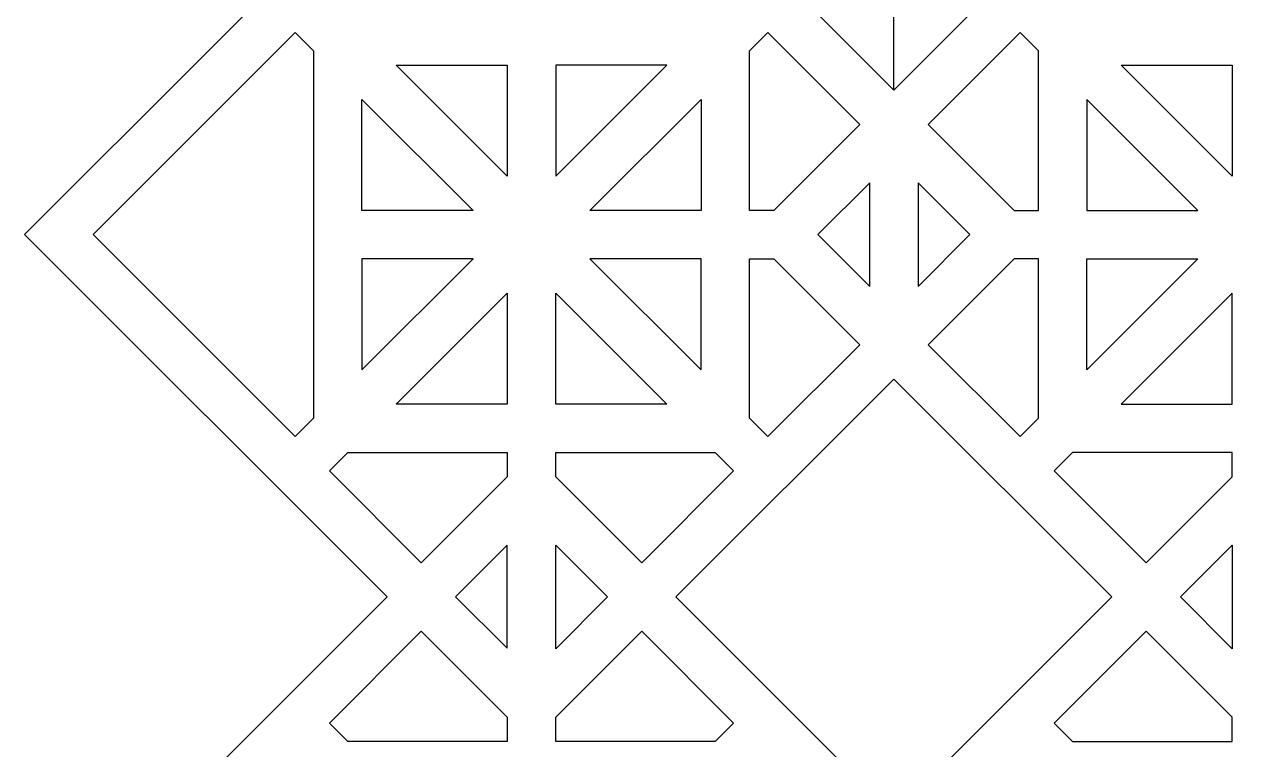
# Model space of a CAD drawing. Header units: centimetres. Extents: x -68 to 68, y -63 to 63.
# Drawn here: x -68.47 to -43.04, y 11.82 to 26.78 of the extents above; entities that cross this region are included whole.
import ezdxf

# ---------------------------------------------------------------- set-up
doc = ezdxf.new("R2010")
doc.units = ezdxf.units.CM
doc.header["$MEASUREMENT"] = 0
doc.layers.add('layer 1', color=7, linetype='Continuous')

msp = doc.modelspace()

# ---------------------------------------------------------------- linework, layer by layer
at = {"layer": 'layer 1', "color": 114}
for points, knots in [([(-13.11224, -62.84331), (-13.11224, -62.84331), (-2.64706, -52.37813), (-2.64706, -52.37813), (-2.64706, -52.37813), (-2.64706, -52.37813), (-10.12967, -44.89556), (-10.12967, -44.89556), (-10.12967, -44.89556), (-10.12967, -44.89556), (-2.64706, -37.41295), (-2.64706, -37.41295), (-2.64706, -37.41295), (-2.64706, -37.41295), (-10.11966, -29.94035), (-10.11966, -29.94035), (-10.11966, -29.94035), (-10.11966, -29.94035), (-2.64706, -22.44777), (-2.64706, -22.44777), (-2.64706, -22.44777), (-2.64706, -22.44777), (-10.12967, -14.96516), (-10.12967, -14.96516), (-10.12967, -14.96516), (-10.12967, -14.96516), (-2.64706, -7.48259), (-2.64706, -7.48259), (-2.64706, -7.48259), (-2.64706, -7.48259), (-10.12964, -0.00001), (-10.12964, -0.00001), (-10.12964, -0.00001), (-10.12964, -0.00001), (-2.64706, 7.48259), (-2.64706, 7.48259), (-2.64706, 7.48259), (-2.64706, 7.48259), (-10.12967, 14.96516), (-10.12967, 14.96516), (-10.12967, 14.96516), (-10.12967, 14.96516), (-2.64706, 22.44777), (-2.64706, 22.44777), (-2.64706, 22.44777), (-2.64706, 22.44777), (-10.11966, 29.92037), (-10.11966, 29.92037), (-10.11966, 29.92037), (-10.11966, 29.92037), (-10.12739, 29.9281), (-10.12739, 29.9281), (-10.12739, 29.9281), (-10.12739, 29.9281), (-10.12965, 29.93036), (-10.12965, 29.93036), (-10.12965, 29.93036), (-10.12965, 29.93036), (-2.64706, 37.41295), (-2.64706, 37.41295), (-2.64706, 37.41295), (-2.64706, 37.41295), (-10.12967, 44.89556), (-10.12967, 44.89556), (-10.12967, 44.89556), (-10.12967, 44.89556), (-2.64706, 52.37813), (-2.64706, 52.37813), (-2.64706, 52.37813), (-2.64706, 52.37813), (-13.11224, 62.84331), (-13.11224, 62.84331), (-13.11224, 62.84331), (-13.11224, 62.84331), (-20.59485, 55.3607), (-20.59485, 55.3607), (-20.59485, 55.3607), (-20.59485, 55.3607), (-28.07742, 62.84331), (-28.07742, 62.84331), (-28.07742, 62.84331), (-28.07742, 62.84331), (-35.56002, 55.36071), (-35.56002, 55.36071), (-35.56002, 55.36071), (-35.56002, 55.36071), (-43.0426, 62.84331), (-43.0426, 62.84331), (-43.0426, 62.84331), (-43.0426, 62.84331), (-50.52517, 55.3607), (-50.52517, 55.3607), (-50.52517, 55.3607), (-50.52517, 55.3607), (-58.00778, 62.84331), (-58.00778, 62.84331), (-58.00778, 62.84331), (-58.00778, 62.84331), (-68.47296, 52.37813), (-68.47296, 52.37813), (-68.47296, 52.37813), (-68.47296, 52.37813), (-60.99035, 44.89556), (-60.99035, 44.89556), (-60.99035, 44.89556), (-60.99035, 44.89556), (-68.47296, 37.41295), (-68.47296, 37.41295), (-68.47296, 37.41295), (-68.47296, 37.41295), (-60.99038, 29.93035), (-60.99038, 29.93035), (-60.99038, 29.93035), (-60.99038, 29.93035), (-68.47296, 22.44777), (-68.47296, 22.44777), (-68.47296, 22.44777), (-68.47296, 22.44777), (-60.99035, 14.96516), (-60.99035, 14.96516), (-60.99035, 14.96516), (-60.99035, 14.96516), (-68.47296, 7.48259), (-68.47296, 7.48259), (-68.47296, 7.48259), (-68.47296, 7.48259), (-60.99037, 0), (-60.99037, 0), (-60.99037, 0), (-60.99037, 0), (-68.47296, -7.48259), (-68.47296, -7.48259), (-68.47296, -7.48259), (-68.47296, -7.48259), (-60.99035, -14.96516), (-60.99035, -14.96516), (-60.99035, -14.96516), (-60.99035, -14.96516), (-68.47296, -22.44777), (-68.47296, -22.44777), (-68.47296, -22.44777), (-68.47296, -22.44777), (-60.99037, -29.93036), (-60.99037, -29.93036), (-60.99037, -29.93036), (-60.99037, -29.93036), (-68.47296, -37.41295), (-68.47296, -37.41295), (-68.47296, -37.41295), (-68.47296, -37.41295), (-60.99035, -44.89556), (-60.99035, -44.89556), (-60.99035, -44.89556), (-60.99035, -44.89556), (-68.47296, -52.37813), (-68.47296, -52.37813), (-68.47296, -52.37813), (-68.47296, -52.37813), (-58.00778, -62.84331), (-58.00778, -62.84331), (-58.00778, -62.84331), (-58.00778, -62.84331), (-50.52518, -55.36071), (-50.52518, -55.36071), (-50.52518, -55.36071), (-50.52518, -55.36071), (-43.0426, -62.84331), (-43.0426, -62.84331), (-43.0426, -62.84331), (-43.0426, -62.84331), (-35.56002, -55.36071), (-35.56002, -55.36071), (-35.56002, -55.36071), (-35.56002, -55.36071), (-28.07742, -62.84331), (-28.07742, -62.84331), (-28.07742, -62.84331), (-28.07742, -62.84331), (-20.59484, -55.36071), (-20.59484, -55.36071), (-20.59484, -55.36071), (-20.59484, -55.36071), (-13.11224, -62.84331), (-13.11224, -62.84331)], [0, 0, 0, 0, 0.0212766, 0.0212766, 0.0212766, 0.0212766, 0.04255319, 0.04255319, 0.04255319, 0.04255319, 0.06382979, 0.06382979, 0.06382979, 0.06382979, 0.08510638, 0.08510638, 0.08510638, 0.08510638, 0.10638298, 0.10638298, 0.10638298, 0.10638298, 0.12765957, 0.12765957, 0.12765957, 0.12765957, 0.14893617, 0.14893617, 0.14893617, 0.14893617, 0.17021277, 0.17021277, 0.17021277, 0.17021277, 0.19148936, 0.19148936, 0.19148936, 0.19148936, 0.21276596, 0.21276596, 0.21276596, 0.21276596, 0.23404255, 0.23404255, 0.23404255, 0.23404255, 0.25531915, 0.25531915, 0.25531915, 0.25531915, 0.27659574, 0.27659574, 0.27659574, 0.27659574, 0.29787234, 0.29787234, 0.29787234, 0.29787234, 0.31914894, 0.31914894, 0.31914894, 0.31914894, 0.34042553, 0.34042553, 0.34042553, 0.34042553, 0.36170213, 0.36170213, 0.36170213, 0.36170213, 0.38297872, 0.38297872, 0.38297872, 0.38297872, 0.40425532, 0.40425532, 0.40425532, 0.40425532, 0.42553191, 0.42553191, 0.42553191, 0.42553191, 0.44680851, 0.44680851, 0.44680851, 0.44680851, 0.46808511, 0.46808511, 0.46808511, 0.46808511, 0.4893617, 0.4893617, 0.4893617, 0.4893617, 0.5106383, 0.5106383, 0.5106383, 0.5106383, 0.53191489, 0.53191489, 0.53191489, 0.53191489, 0.55319149, 0.55319149, 0.55319149, 0.55319149, 0.57446809, 0.57446809, 0.57446809, 0.57446809, 0.59574468, 0.59574468, 0.59574468, 0.59574468, 0.61702128, 0.61702128, 0.61702128, 0.61702128, 0.63829787, 0.63829787, 0.63829787, 0.63829787, 0.65957447, 0.65957447, 0.65957447, 0.65957447, 0.68085106, 0.68085106, 0.68085106, 0.68085106, 0.70212766, 0.70212766, 0.70212766, 0.70212766, 0.72340426, 0.72340426, 0.72340426, 0.72340426, 0.74468085, 0.74468085, 0.74468085, 0.74468085, 0.76595745, 0.76595745, 0.76595745, 0.76595745, 0.78723404, 0.78723404, 0.78723404, 0.78723404, 0.80851064, 0.80851064, 0.80851064, 0.80851064, 0.82978723, 0.82978723, 0.82978723, 0.82978723, 0.85106383, 0.85106383, 0.85106383, 0.85106383, 0.87234043, 0.87234043, 0.87234043, 0.87234043, 0.89361702, 0.89361702, 0.89361702, 0.89361702, 0.91489362, 0.91489362, 0.91489362, 0.91489362, 0.93617021, 0.93617021, 0.93617021, 0.93617021, 0.95744681, 0.95744681, 0.95744681, 0.95744681, 1, 1, 1, 1]), ([(-50.52517, 25.43034), (-50.52517, 25.43034), (-55.02519, 29.93036), (-55.02519, 29.93036), (-55.02519, 29.93036), (-55.02519, 29.93036), (-55.02518, 29.93037), (-55.02518, 29.93037), (-55.02518, 29.93037), (-55.02518, 29.93037), (-50.52517, 34.43038), (-50.52517, 34.43038), (-50.52517, 34.43038), (-50.52517, 34.43038), (-50.52517, 25.43034), (-50.52517, 25.43034)], [0, 0, 0, 0, 0.2, 0.2, 0.2, 0.2, 0.4, 0.4, 0.4, 0.4, 0.6, 0.6, 0.6, 0.6, 1, 1, 1, 1]), ([(-50.52517, 25.43035), (-50.52517, 25.43035), (-50.52018, 25.43534), (-50.52018, 25.43534), (-50.52018, 25.43534), (-50.52018, 25.43534), (-46.02517, 29.93037), (-46.02517, 29.93037), (-46.02517, 29.93037), (-46.02517, 29.93037), (-50.52018, 34.42538), (-50.52018, 34.42538), (-50.52018, 34.42538), (-50.52018, 34.42538), (-50.52517, 34.43037), (-50.52517, 34.43037), (-50.52517, 34.43037), (-50.52517, 34.43037), (-50.52517, 25.43035), (-50.52517, 25.43035)], [0, 0, 0, 0, 0.16666667, 0.16666667, 0.16666667, 0.16666667, 0.33333333, 0.33333333, 0.33333333, 0.33333333, 0.5, 0.5, 0.5, 0.5, 0.66666667, 0.66666667, 0.66666667, 0.66666667, 1, 1, 1, 1]), ([(-62.50778, 26.24072), (-62.50778, 26.24072), (-62.88679, 26.61973), (-62.88679, 26.61973), (-62.88679, 26.61973), (-62.88679, 26.61973), (-67.05875, 22.44777), (-67.05875, 22.44777), (-67.05875, 22.44777), (-67.05875, 22.44777), (-62.88683, 18.27585), (-62.88683, 18.27585), (-62.88683, 18.27585), (-62.88683, 18.27585), (-62.50778, 18.65489), (-62.50778, 18.65489), (-62.50778, 18.65489), (-62.50778, 18.65489), (-62.50778, 26.24072), (-62.50778, 26.24072)], [0, 0, 0, 0, 0.16666667, 0.16666667, 0.16666667, 0.16666667, 0.33333333, 0.33333333, 0.33333333, 0.33333333, 0.5, 0.5, 0.5, 0.5, 0.66666667, 0.66666667, 0.66666667, 0.66666667, 1, 1, 1, 1]), ([(-53.50778, 22.94776), (-53.50778, 22.94776), (-53.00776, 22.94776), (-53.00776, 22.94776), (-53.00776, 22.94776), (-53.00776, 22.94776), (-51.2323, 24.72322), (-51.2323, 24.72322), (-51.2323, 24.72322), (-51.2323, 24.72322), (-53.12875, 26.61967), (-53.12875, 26.61967), (-53.12875, 26.61967), (-53.12875, 26.61967), (-53.50778, 26.24066), (-53.50778, 26.24066), (-53.50778, 26.24066), (-53.50778, 26.24066), (-53.50778, 22.94776), (-53.50778, 22.94776)], [0, 0, 0, 0, 0.16666667, 0.16666667, 0.16666667, 0.16666667, 0.33333333, 0.33333333, 0.33333333, 0.33333333, 0.5, 0.5, 0.5, 0.5, 0.66666667, 0.66666667, 0.66666667, 0.66666667, 1, 1, 1, 1]), ([(-49.81808, 24.72325), (-49.81808, 24.72325), (-47.92163, 26.61967), (-47.92163, 26.61967), (-47.92163, 26.61967), (-47.92163, 26.61967), (-47.5426, 26.24066), (-47.5426, 26.24066), (-47.5426, 26.24066), (-47.5426, 26.24066), (-47.5426, 22.94778), (-47.5426, 22.94778), (-47.5426, 22.94778), (-47.5426, 22.94778), (-48.04261, 22.94778), (-48.04261, 22.94778), (-48.04261, 22.94778), (-48.04261, 22.94778), (-49.81808, 24.72325), (-49.81808, 24.72325)], [0, 0, 0, 0, 0.16666667, 0.16666667, 0.16666667, 0.16666667, 0.33333333, 0.33333333, 0.33333333, 0.33333333, 0.5, 0.5, 0.5, 0.5, 0.66666667, 0.66666667, 0.66666667, 0.66666667, 1, 1, 1, 1]), ([(-58.50762, 23.65491), (-58.50762, 23.65491), (-58.50763, 25.94777), (-58.50763, 25.94777), (-58.50763, 25.94777), (-58.50763, 25.94777), (-60.8005, 25.94778), (-60.8005, 25.94778), (-60.8005, 25.94778), (-60.8005, 25.94778), (-58.50762, 23.65491), (-58.50762, 23.65491)], [0, 0, 0, 0, 0.25, 0.25, 0.25, 0.25, 0.5, 0.5, 0.5, 0.5, 1, 1, 1, 1]), ([(-55.21478, 25.94777), (-55.21478, 25.94777), (-57.50763, 23.65493), (-57.50763, 23.65493), (-57.50763, 23.65493), (-57.50763, 23.65493), (-57.50763, 25.94777), (-57.50763, 25.94777), (-57.50763, 25.94777), (-57.50763, 25.94777), (-55.21478, 25.94777), (-55.21478, 25.94777)], [0, 0, 0, 0, 0.25, 0.25, 0.25, 0.25, 0.5, 0.5, 0.5, 0.5, 1, 1, 1, 1]), ([(-45.8356, 25.94777), (-45.8356, 25.94777), (-43.54275, 23.65493), (-43.54275, 23.65493), (-43.54275, 23.65493), (-43.54275, 23.65493), (-43.54275, 25.94777), (-43.54275, 25.94777), (-43.54275, 25.94777), (-43.54275, 25.94777), (-45.8356, 25.94777), (-45.8356, 25.94777)], [0, 0, 0, 0, 0.25, 0.25, 0.25, 0.25, 0.5, 0.5, 0.5, 0.5, 1, 1, 1, 1]), ([(-59.21467, 22.94777), (-59.21467, 22.94777), (-61.50778, 25.24081), (-61.50778, 25.24081), (-61.50778, 25.24081), (-61.50778, 25.24081), (-61.50778, 22.94777), (-61.50778, 22.94777), (-61.50778, 22.94777), (-61.50778, 22.94777), (-59.21467, 22.94777), (-59.21467, 22.94777)], [0, 0, 0, 0, 0.25, 0.25, 0.25, 0.25, 0.5, 0.5, 0.5, 0.5, 1, 1, 1, 1]), ([(-56.80059, 22.94778), (-56.80059, 22.94778), (-54.50778, 22.94777), (-54.50778, 22.94777), (-54.50778, 22.94777), (-54.50778, 22.94777), (-54.50779, 25.24055), (-54.50779, 25.24055), (-54.50779, 25.24055), (-54.50779, 25.24055), (-56.80059, 22.94778), (-56.80059, 22.94778)], [0, 0, 0, 0, 0.25, 0.25, 0.25, 0.25, 0.5, 0.5, 0.5, 0.5, 1, 1, 1, 1]), ([(-44.24979, 22.94778), (-44.24979, 22.94778), (-46.5426, 22.94777), (-46.5426, 22.94777), (-46.5426, 22.94777), (-46.5426, 22.94777), (-46.54259, 25.24055), (-46.54259, 25.24055), (-46.54259, 25.24055), (-46.54259, 25.24055), (-44.24979, 22.94778), (-44.24979, 22.94778)], [0, 0, 0, 0, 0.25, 0.25, 0.25, 0.25, 0.5, 0.5, 0.5, 0.5, 1, 1, 1, 1]), ([(-51.02517, 23.51612), (-51.02517, 23.51612), (-51.02518, 21.37939), (-51.02518, 21.37939), (-51.02518, 21.37939), (-51.02518, 21.37939), (-52.09356, 22.44777), (-52.09356, 22.44777), (-52.09356, 22.44777), (-52.09356, 22.44777), (-51.02517, 23.51612), (-51.02517, 23.51612)], [0, 0, 0, 0, 0.25, 0.25, 0.25, 0.25, 0.5, 0.5, 0.5, 0.5, 1, 1, 1, 1]), ([(-48.95682, 22.44777), (-48.95682, 22.44777), (-50.02518, 21.37939), (-50.02518, 21.37939), (-50.02518, 21.37939), (-50.02518, 21.37939), (-50.02518, 23.51613), (-50.02518, 23.51613), (-50.02518, 23.51613), (-50.02518, 23.51613), (-48.95682, 22.44777), (-48.95682, 22.44777)], [0, 0, 0, 0, 0.25, 0.25, 0.25, 0.25, 0.5, 0.5, 0.5, 0.5, 1, 1, 1, 1]), ([(-61.50778, 19.65477), (-61.50778, 19.65477), (-61.50779, 21.94777), (-61.50779, 21.94777), (-61.50779, 21.94777), (-61.50779, 21.94777), (-59.21478, 21.94777), (-59.21478, 21.94777), (-59.21478, 21.94777), (-59.21478, 21.94777), (-61.50778, 19.65477), (-61.50778, 19.65477)], [0, 0, 0, 0, 0.25, 0.25, 0.25, 0.25, 0.5, 0.5, 0.5, 0.5, 1, 1, 1, 1]), ([(-54.50778, 19.65506), (-54.50778, 19.65506), (-56.80051, 21.94777), (-56.80051, 21.94777), (-56.80051, 21.94777), (-56.80051, 21.94777), (-54.50778, 21.94777), (-54.50778, 21.94777), (-54.50778, 21.94777), (-54.50778, 21.94777), (-54.50778, 19.65506), (-54.50778, 19.65506)], [0, 0, 0, 0, 0.25, 0.25, 0.25, 0.25, 0.5, 0.5, 0.5, 0.5, 1, 1, 1, 1]), ([(-53.50778, 21.94777), (-53.50778, 21.94777), (-53.50778, 18.65495), (-53.50778, 18.65495), (-53.50778, 18.65495), (-53.50778, 18.65495), (-53.12873, 18.27588), (-53.12873, 18.27588), (-53.12873, 18.27588), (-53.12873, 18.27588), (-51.2323, 20.17228), (-51.2323, 20.17228), (-51.2323, 20.17228), (-51.2323, 20.17228), (-53.00777, 21.94777), (-53.00777, 21.94777), (-53.00777, 21.94777), (-53.00777, 21.94777), (-53.50778, 21.94777), (-53.50778, 21.94777)], [0, 0, 0, 0, 0.16666667, 0.16666667, 0.16666667, 0.16666667, 0.33333333, 0.33333333, 0.33333333, 0.33333333, 0.5, 0.5, 0.5, 0.5, 0.66666667, 0.66666667, 0.66666667, 0.66666667, 1, 1, 1, 1]), ([(-49.81808, 20.17231), (-49.81808, 20.17231), (-48.04258, 21.94777), (-48.04258, 21.94777), (-48.04258, 21.94777), (-48.04258, 21.94777), (-47.5426, 21.94777), (-47.5426, 21.94777), (-47.5426, 21.94777), (-47.5426, 21.94777), (-47.5426, 18.65495), (-47.5426, 18.65495), (-47.5426, 18.65495), (-47.5426, 18.65495), (-47.92165, 18.27588), (-47.92165, 18.27588), (-47.92165, 18.27588), (-47.92165, 18.27588), (-49.81808, 20.17231), (-49.81808, 20.17231)], [0, 0, 0, 0, 0.16666667, 0.16666667, 0.16666667, 0.16666667, 0.33333333, 0.33333333, 0.33333333, 0.33333333, 0.5, 0.5, 0.5, 0.5, 0.66666667, 0.66666667, 0.66666667, 0.66666667, 1, 1, 1, 1]), ([(-46.5426, 19.65506), (-46.5426, 19.65506), (-44.24987, 21.94777), (-44.24987, 21.94777), (-44.24987, 21.94777), (-44.24987, 21.94777), (-46.5426, 21.94777), (-46.5426, 21.94777), (-46.5426, 21.94777), (-46.5426, 21.94777), (-46.5426, 19.65506), (-46.5426, 19.65506)], [0, 0, 0, 0, 0.25, 0.25, 0.25, 0.25, 0.5, 0.5, 0.5, 0.5, 1, 1, 1, 1]), ([(-60.80054, 18.94778), (-60.80054, 18.94778), (-58.50762, 18.94776), (-58.50762, 18.94776), (-58.50762, 18.94776), (-58.50762, 18.94776), (-58.50762, 21.24071), (-58.50762, 21.24071), (-58.50762, 21.24071), (-58.50762, 21.24071), (-60.80054, 18.94778), (-60.80054, 18.94778)], [0, 0, 0, 0, 0.25, 0.25, 0.25, 0.25, 0.5, 0.5, 0.5, 0.5, 1, 1, 1, 1]), ([(-57.50763, 18.94778), (-57.50763, 18.94778), (-55.21471, 18.94777), (-55.21471, 18.94777), (-55.21471, 18.94777), (-55.21471, 18.94777), (-57.50763, 21.24072), (-57.50763, 21.24072), (-57.50763, 21.24072), (-57.50763, 21.24072), (-57.50763, 18.94778), (-57.50763, 18.94778)], [0, 0, 0, 0, 0.25, 0.25, 0.25, 0.25, 0.5, 0.5, 0.5, 0.5, 1, 1, 1, 1]), ([(-43.54275, 18.94778), (-43.54275, 18.94778), (-45.83567, 18.94777), (-45.83567, 18.94777), (-45.83567, 18.94777), (-45.83567, 18.94777), (-43.54275, 21.24072), (-43.54275, 21.24072), (-43.54275, 21.24072), (-43.54275, 21.24072), (-43.54275, 18.94778), (-43.54275, 18.94778)], [0, 0, 0, 0, 0.25, 0.25, 0.25, 0.25, 0.5, 0.5, 0.5, 0.5, 1, 1, 1, 1]), ([(-46.02516, 14.96515), (-46.02516, 14.96515), (-46.02517, 14.96516), (-46.02517, 14.96516), (-46.02517, 14.96516), (-46.02517, 14.96516), (-50.52518, 19.46517), (-50.52518, 19.46517), (-50.52518, 19.46517), (-50.52518, 19.46517), (-55.02518, 14.96517), (-55.02518, 14.96517), (-55.02518, 14.96517), (-55.02518, 14.96517), (-55.02517, 14.96516), (-55.02517, 14.96516), (-55.02517, 14.96516), (-55.02517, 14.96516), (-50.52518, 10.46517), (-50.52518, 10.46517), (-50.52518, 10.46517), (-50.52518, 10.46517), (-46.02516, 14.96515), (-46.02516, 14.96515)], [0, 0, 0, 0, 0.14285714, 0.14285714, 0.14285714, 0.14285714, 0.28571429, 0.28571429, 0.28571429, 0.28571429, 0.42857143, 0.42857143, 0.42857143, 0.42857143, 0.57142857, 0.57142857, 0.57142857, 0.57142857, 0.71428571, 0.71428571, 0.71428571, 0.71428571, 1, 1, 1, 1]), ([(-58.50762, 17.44791), (-58.50762, 17.44791), (-58.50763, 17.94776), (-58.50763, 17.94776), (-58.50763, 17.94776), (-58.50763, 17.94776), (-61.80067, 17.94777), (-61.80067, 17.94777), (-61.80067, 17.94777), (-61.80067, 17.94777), (-62.17972, 17.56874), (-62.17972, 17.56874), (-62.17972, 17.56874), (-62.17972, 17.56874), (-60.28322, 15.67229), (-60.28322, 15.67229), (-60.28322, 15.67229), (-60.28322, 15.67229), (-58.50762, 17.44791), (-58.50762, 17.44791)], [0, 0, 0, 0, 0.16666667, 0.16666667, 0.16666667, 0.16666667, 0.33333333, 0.33333333, 0.33333333, 0.33333333, 0.5, 0.5, 0.5, 0.5, 0.66666667, 0.66666667, 0.66666667, 0.66666667, 1, 1, 1, 1]), ([(-55.73231, 15.6723), (-55.73231, 15.6723), (-53.83584, 17.56877), (-53.83584, 17.56877), (-53.83584, 17.56877), (-53.83584, 17.56877), (-54.21482, 17.94777), (-54.21482, 17.94777), (-54.21482, 17.94777), (-54.21482, 17.94777), (-57.50763, 17.94777), (-57.50763, 17.94777), (-57.50763, 17.94777), (-57.50763, 17.94777), (-57.50762, 17.44761), (-57.50762, 17.44761), (-57.50762, 17.44761), (-57.50762, 17.44761), (-55.73231, 15.6723), (-55.73231, 15.6723)], [0, 0, 0, 0, 0.16666667, 0.16666667, 0.16666667, 0.16666667, 0.33333333, 0.33333333, 0.33333333, 0.33333333, 0.5, 0.5, 0.5, 0.5, 0.66666667, 0.66666667, 0.66666667, 0.66666667, 1, 1, 1, 1]), ([(-47.21454, 17.56877), (-47.21454, 17.56877), (-46.83556, 17.94777), (-46.83556, 17.94777), (-46.83556, 17.94777), (-46.83556, 17.94777), (-43.54275, 17.94776), (-43.54275, 17.94776), (-43.54275, 17.94776), (-43.54275, 17.94776), (-43.54274, 17.44759), (-43.54274, 17.44759), (-43.54274, 17.44759), (-43.54274, 17.44759), (-43.54275, 17.44758), (-43.54275, 17.44758), (-43.54275, 17.44758), (-43.54275, 17.44758), (-45.31806, 15.67228), (-45.31806, 15.67228), (-45.31806, 15.67228), (-45.31806, 15.67228), (-47.21454, 17.56877), (-47.21454, 17.56877)], [0, 0, 0, 0, 0.14285714, 0.14285714, 0.14285714, 0.14285714, 0.28571429, 0.28571429, 0.28571429, 0.28571429, 0.42857143, 0.42857143, 0.42857143, 0.42857143, 0.57142857, 0.57142857, 0.57142857, 0.57142857, 0.71428571, 0.71428571, 0.71428571, 0.71428571, 1, 1, 1, 1]), ([(-59.57614, 14.96517), (-59.57614, 14.96517), (-58.50763, 16.03369), (-58.50763, 16.03369), (-58.50763, 16.03369), (-58.50763, 16.03369), (-58.50763, 13.90656), (-58.50763, 13.90656), (-58.50763, 13.90656), (-58.50763, 13.90656), (-59.57614, 14.96517), (-59.57614, 14.96517)], [0, 0, 0, 0, 0.25, 0.25, 0.25, 0.25, 0.5, 0.5, 0.5, 0.5, 1, 1, 1, 1]), ([(-57.50763, 13.89694), (-57.50763, 13.89694), (-56.43942, 14.96519), (-56.43942, 14.96519), (-56.43942, 14.96519), (-56.43942, 14.96519), (-57.50763, 16.0334), (-57.50763, 16.0334), (-57.50763, 16.0334), (-57.50763, 16.0334), (-57.50764, 16.03341), (-57.50764, 16.03341), (-57.50764, 16.03341), (-57.50764, 16.03341), (-57.50763, 13.89694), (-57.50763, 13.89694)], [0, 0, 0, 0, 0.2, 0.2, 0.2, 0.2, 0.4, 0.4, 0.4, 0.4, 0.6, 0.6, 0.6, 0.6, 1, 1, 1, 1]), ([(-43.54275, 13.89695), (-43.54275, 13.89695), (-43.54274, 16.03338), (-43.54274, 16.03338), (-43.54274, 16.03338), (-43.54274, 16.03338), (-43.54275, 16.03337), (-43.54275, 16.03337), (-43.54275, 16.03337), (-43.54275, 16.03337), (-44.61096, 14.96516), (-44.61096, 14.96516), (-44.61096, 14.96516), (-44.61096, 14.96516), (-43.54275, 13.89695), (-43.54275, 13.89695)], [0, 0, 0, 0, 0.2, 0.2, 0.2, 0.2, 0.4, 0.4, 0.4, 0.4, 0.6, 0.6, 0.6, 0.6, 1, 1, 1, 1]), ([(-46.02517, 14.96516), (-46.02517, 14.96516), (-50.52519, 10.46516), (-50.52519, 10.46516), (-50.52519, 10.46516), (-50.52519, 10.46516), (-46.02517, 14.96516), (-46.02517, 14.96516)], [0, 0, 0, 0, 0.33333333, 0.33333333, 0.33333333, 0.33333333, 1, 1, 1, 1]), ([(-58.50763, 12.48244), (-58.50763, 12.48244), (-60.28325, 14.25806), (-60.28325, 14.25806), (-60.28325, 14.25806), (-60.28325, 14.25806), (-62.17972, 12.36162), (-62.17972, 12.36162), (-62.17972, 12.36162), (-62.17972, 12.36162), (-61.80067, 11.98259), (-61.80067, 11.98259), (-61.80067, 11.98259), (-61.80067, 11.98259), (-58.50763, 11.98259), (-58.50763, 11.98259), (-58.50763, 11.98259), (-58.50763, 11.98259), (-58.50763, 12.48244), (-58.50763, 12.48244)], [0, 0, 0, 0, 0.16666667, 0.16666667, 0.16666667, 0.16666667, 0.33333333, 0.33333333, 0.33333333, 0.33333333, 0.5, 0.5, 0.5, 0.5, 0.66666667, 0.66666667, 0.66666667, 0.66666667, 1, 1, 1, 1]), ([(-57.50763, 12.48272), (-57.50763, 12.48272), (-57.50763, 11.98259), (-57.50763, 11.98259), (-57.50763, 11.98259), (-57.50763, 11.98259), (-54.21482, 11.98259), (-54.21482, 11.98259), (-54.21482, 11.98259), (-54.21482, 11.98259), (-53.83584, 12.36159), (-53.83584, 12.36159), (-53.83584, 12.36159), (-53.83584, 12.36159), (-55.73229, 14.25805), (-55.73229, 14.25805), (-55.73229, 14.25805), (-55.73229, 14.25805), (-57.50763, 12.48272), (-57.50763, 12.48272)], [0, 0, 0, 0, 0.16666667, 0.16666667, 0.16666667, 0.16666667, 0.33333333, 0.33333333, 0.33333333, 0.33333333, 0.5, 0.5, 0.5, 0.5, 0.66666667, 0.66666667, 0.66666667, 0.66666667, 1, 1, 1, 1]), ([(-43.54275, 12.48274), (-43.54275, 12.48274), (-43.54275, 11.98259), (-43.54275, 11.98259), (-43.54275, 11.98259), (-43.54275, 11.98259), (-46.83556, 11.98259), (-46.83556, 11.98259), (-46.83556, 11.98259), (-46.83556, 11.98259), (-47.21454, 12.36159), (-47.21454, 12.36159), (-47.21454, 12.36159), (-47.21454, 12.36159), (-45.31807, 14.25806), (-45.31807, 14.25806), (-45.31807, 14.25806), (-45.31807, 14.25806), (-43.54275, 12.48274), (-43.54275, 12.48274)], [0, 0, 0, 0, 0.16666667, 0.16666667, 0.16666667, 0.16666667, 0.33333333, 0.33333333, 0.33333333, 0.33333333, 0.5, 0.5, 0.5, 0.5, 0.66666667, 0.66666667, 0.66666667, 0.66666667, 1, 1, 1, 1])]:
    msp.add_open_spline(points, degree=3, knots=knots, dxfattribs=at)
at = {"layer": 'layer 1', "color": 250, "lineweight": 9}
for points, knots in [([(-13.11224, -62.84331), (-13.11224, -62.84331), (-2.64706, -52.37813), (-2.64706, -52.37813), (-2.64706, -52.37813), (-2.64706, -52.37813), (-10.12967, -44.89556), (-10.12967, -44.89556), (-10.12967, -44.89556), (-10.12967, -44.89556), (-2.64706, -37.41295), (-2.64706, -37.41295), (-2.64706, -37.41295), (-2.64706, -37.41295), (-10.11966, -29.94035), (-10.11966, -29.94035), (-10.11966, -29.94035), (-10.11966, -29.94035), (-2.64706, -22.44777), (-2.64706, -22.44777), (-2.64706, -22.44777), (-2.64706, -22.44777), (-10.12967, -14.96516), (-10.12967, -14.96516), (-10.12967, -14.96516), (-10.12967, -14.96516), (-2.64706, -7.48259), (-2.64706, -7.48259), (-2.64706, -7.48259), (-2.64706, -7.48259), (-10.12964, -0.00001), (-10.12964, -0.00001), (-10.12964, -0.00001), (-10.12964, -0.00001), (-2.64706, 7.48259), (-2.64706, 7.48259), (-2.64706, 7.48259), (-2.64706, 7.48259), (-10.12967, 14.96516), (-10.12967, 14.96516), (-10.12967, 14.96516), (-10.12967, 14.96516), (-2.64706, 22.44777), (-2.64706, 22.44777), (-2.64706, 22.44777), (-2.64706, 22.44777), (-10.11966, 29.92037), (-10.11966, 29.92037), (-10.11966, 29.92037), (-10.11966, 29.92037), (-10.12739, 29.9281), (-10.12739, 29.9281), (-10.12739, 29.9281), (-10.12739, 29.9281), (-10.12965, 29.93036), (-10.12965, 29.93036), (-10.12965, 29.93036), (-10.12965, 29.93036), (-2.64706, 37.41295), (-2.64706, 37.41295), (-2.64706, 37.41295), (-2.64706, 37.41295), (-10.12967, 44.89556), (-10.12967, 44.89556), (-10.12967, 44.89556), (-10.12967, 44.89556), (-2.64706, 52.37813), (-2.64706, 52.37813), (-2.64706, 52.37813), (-2.64706, 52.37813), (-13.11224, 62.84331), (-13.11224, 62.84331), (-13.11224, 62.84331), (-13.11224, 62.84331), (-20.59485, 55.3607), (-20.59485, 55.3607), (-20.59485, 55.3607), (-20.59485, 55.3607), (-28.07742, 62.84331), (-28.07742, 62.84331), (-28.07742, 62.84331), (-28.07742, 62.84331), (-35.56002, 55.36071), (-35.56002, 55.36071), (-35.56002, 55.36071), (-35.56002, 55.36071), (-43.0426, 62.84331), (-43.0426, 62.84331), (-43.0426, 62.84331), (-43.0426, 62.84331), (-50.52517, 55.3607), (-50.52517, 55.3607), (-50.52517, 55.3607), (-50.52517, 55.3607), (-58.00778, 62.84331), (-58.00778, 62.84331), (-58.00778, 62.84331), (-58.00778, 62.84331), (-68.47296, 52.37813), (-68.47296, 52.37813), (-68.47296, 52.37813), (-68.47296, 52.37813), (-60.99035, 44.89556), (-60.99035, 44.89556), (-60.99035, 44.89556), (-60.99035, 44.89556), (-68.47296, 37.41295), (-68.47296, 37.41295), (-68.47296, 37.41295), (-68.47296, 37.41295), (-60.99038, 29.93035), (-60.99038, 29.93035), (-60.99038, 29.93035), (-60.99038, 29.93035), (-68.47296, 22.44777), (-68.47296, 22.44777), (-68.47296, 22.44777), (-68.47296, 22.44777), (-60.99035, 14.96516), (-60.99035, 14.96516), (-60.99035, 14.96516), (-60.99035, 14.96516), (-68.47296, 7.48259), (-68.47296, 7.48259), (-68.47296, 7.48259), (-68.47296, 7.48259), (-60.99037, 0), (-60.99037, 0), (-60.99037, 0), (-60.99037, 0), (-68.47296, -7.48259), (-68.47296, -7.48259), (-68.47296, -7.48259), (-68.47296, -7.48259), (-60.99035, -14.96516), (-60.99035, -14.96516), (-60.99035, -14.96516), (-60.99035, -14.96516), (-68.47296, -22.44777), (-68.47296, -22.44777), (-68.47296, -22.44777), (-68.47296, -22.44777), (-60.99037, -29.93036), (-60.99037, -29.93036), (-60.99037, -29.93036), (-60.99037, -29.93036), (-68.47296, -37.41295), (-68.47296, -37.41295), (-68.47296, -37.41295), (-68.47296, -37.41295), (-60.99035, -44.89556), (-60.99035, -44.89556), (-60.99035, -44.89556), (-60.99035, -44.89556), (-68.47296, -52.37813), (-68.47296, -52.37813), (-68.47296, -52.37813), (-68.47296, -52.37813), (-58.00778, -62.84331), (-58.00778, -62.84331), (-58.00778, -62.84331), (-58.00778, -62.84331), (-50.52518, -55.36071), (-50.52518, -55.36071), (-50.52518, -55.36071), (-50.52518, -55.36071), (-43.0426, -62.84331), (-43.0426, -62.84331), (-43.0426, -62.84331), (-43.0426, -62.84331), (-35.56002, -55.36071), (-35.56002, -55.36071), (-35.56002, -55.36071), (-35.56002, -55.36071), (-28.07742, -62.84331), (-28.07742, -62.84331), (-28.07742, -62.84331), (-28.07742, -62.84331), (-20.59484, -55.36071), (-20.59484, -55.36071), (-20.59484, -55.36071), (-20.59484, -55.36071), (-13.11224, -62.84331), (-13.11224, -62.84331)], [0, 0, 0, 0, 0.0212766, 0.0212766, 0.0212766, 0.0212766, 0.04255319, 0.04255319, 0.04255319, 0.04255319, 0.06382979, 0.06382979, 0.06382979, 0.06382979, 0.08510638, 0.08510638, 0.08510638, 0.08510638, 0.10638298, 0.10638298, 0.10638298, 0.10638298, 0.12765957, 0.12765957, 0.12765957, 0.12765957, 0.14893617, 0.14893617, 0.14893617, 0.14893617, 0.17021277, 0.17021277, 0.17021277, 0.17021277, 0.19148936, 0.19148936, 0.19148936, 0.19148936, 0.21276596, 0.21276596, 0.21276596, 0.21276596, 0.23404255, 0.23404255, 0.23404255, 0.23404255, 0.25531915, 0.25531915, 0.25531915, 0.25531915, 0.27659574, 0.27659574, 0.27659574, 0.27659574, 0.29787234, 0.29787234, 0.29787234, 0.29787234, 0.31914894, 0.31914894, 0.31914894, 0.31914894, 0.34042553, 0.34042553, 0.34042553, 0.34042553, 0.36170213, 0.36170213, 0.36170213, 0.36170213, 0.38297872, 0.38297872, 0.38297872, 0.38297872, 0.40425532, 0.40425532, 0.40425532, 0.40425532, 0.42553191, 0.42553191, 0.42553191, 0.42553191, 0.44680851, 0.44680851, 0.44680851, 0.44680851, 0.46808511, 0.46808511, 0.46808511, 0.46808511, 0.4893617, 0.4893617, 0.4893617, 0.4893617, 0.5106383, 0.5106383, 0.5106383, 0.5106383, 0.53191489, 0.53191489, 0.53191489, 0.53191489, 0.55319149, 0.55319149, 0.55319149, 0.55319149, 0.57446809, 0.57446809, 0.57446809, 0.57446809, 0.59574468, 0.59574468, 0.59574468, 0.59574468, 0.61702128, 0.61702128, 0.61702128, 0.61702128, 0.63829787, 0.63829787, 0.63829787, 0.63829787, 0.65957447, 0.65957447, 0.65957447, 0.65957447, 0.68085106, 0.68085106, 0.68085106, 0.68085106, 0.70212766, 0.70212766, 0.70212766, 0.70212766, 0.72340426, 0.72340426, 0.72340426, 0.72340426, 0.74468085, 0.74468085, 0.74468085, 0.74468085, 0.76595745, 0.76595745, 0.76595745, 0.76595745, 0.78723404, 0.78723404, 0.78723404, 0.78723404, 0.80851064, 0.80851064, 0.80851064, 0.80851064, 0.82978723, 0.82978723, 0.82978723, 0.82978723, 0.85106383, 0.85106383, 0.85106383, 0.85106383, 0.87234043, 0.87234043, 0.87234043, 0.87234043, 0.89361702, 0.89361702, 0.89361702, 0.89361702, 0.91489362, 0.91489362, 0.91489362, 0.91489362, 0.93617021, 0.93617021, 0.93617021, 0.93617021, 0.95744681, 0.95744681, 0.95744681, 0.95744681, 1, 1, 1, 1]), ([(-50.52517, 25.43034), (-50.52517, 25.43034), (-55.02519, 29.93036), (-55.02519, 29.93036), (-55.02519, 29.93036), (-55.02519, 29.93036), (-55.02518, 29.93037), (-55.02518, 29.93037), (-55.02518, 29.93037), (-55.02518, 29.93037), (-50.52517, 34.43038), (-50.52517, 34.43038)], [0, 0, 0, 0, 0.25, 0.25, 0.25, 0.25, 0.5, 0.5, 0.5, 0.5, 1, 1, 1, 1]), ([(-50.52517, 25.43035), (-50.52517, 25.43035), (-50.52018, 25.43534), (-50.52018, 25.43534), (-50.52018, 25.43534), (-50.52018, 25.43534), (-46.02517, 29.93037), (-46.02517, 29.93037), (-46.02517, 29.93037), (-46.02517, 29.93037), (-50.52018, 34.42538), (-50.52018, 34.42538), (-50.52018, 34.42538), (-50.52018, 34.42538), (-50.52517, 34.43037), (-50.52517, 34.43037)], [0, 0, 0, 0, 0.2, 0.2, 0.2, 0.2, 0.4, 0.4, 0.4, 0.4, 0.6, 0.6, 0.6, 0.6, 1, 1, 1, 1]), ([(-62.50778, 26.24072), (-62.50778, 26.24072), (-62.88679, 26.61973), (-62.88679, 26.61973), (-62.88679, 26.61973), (-62.88679, 26.61973), (-67.05875, 22.44777), (-67.05875, 22.44777), (-67.05875, 22.44777), (-67.05875, 22.44777), (-62.88683, 18.27585), (-62.88683, 18.27585), (-62.88683, 18.27585), (-62.88683, 18.27585), (-62.50778, 18.65489), (-62.50778, 18.65489), (-62.50778, 18.65489), (-62.50778, 18.65489), (-62.50778, 26.24072), (-62.50778, 26.24072)], [0, 0, 0, 0, 0.16666667, 0.16666667, 0.16666667, 0.16666667, 0.33333333, 0.33333333, 0.33333333, 0.33333333, 0.5, 0.5, 0.5, 0.5, 0.66666667, 0.66666667, 0.66666667, 0.66666667, 1, 1, 1, 1]), ([(-53.50778, 22.94776), (-53.50778, 22.94776), (-53.00776, 22.94776), (-53.00776, 22.94776), (-53.00776, 22.94776), (-53.00776, 22.94776), (-51.2323, 24.72322), (-51.2323, 24.72322), (-51.2323, 24.72322), (-51.2323, 24.72322), (-53.12875, 26.61967), (-53.12875, 26.61967), (-53.12875, 26.61967), (-53.12875, 26.61967), (-53.50778, 26.24066), (-53.50778, 26.24066), (-53.50778, 26.24066), (-53.50778, 26.24066), (-53.50778, 22.94776), (-53.50778, 22.94776)], [0, 0, 0, 0, 0.16666667, 0.16666667, 0.16666667, 0.16666667, 0.33333333, 0.33333333, 0.33333333, 0.33333333, 0.5, 0.5, 0.5, 0.5, 0.66666667, 0.66666667, 0.66666667, 0.66666667, 1, 1, 1, 1]), ([(-49.81808, 24.72325), (-49.81808, 24.72325), (-47.92163, 26.61967), (-47.92163, 26.61967), (-47.92163, 26.61967), (-47.92163, 26.61967), (-47.5426, 26.24066), (-47.5426, 26.24066), (-47.5426, 26.24066), (-47.5426, 26.24066), (-47.5426, 22.94778), (-47.5426, 22.94778), (-47.5426, 22.94778), (-47.5426, 22.94778), (-48.04261, 22.94778), (-48.04261, 22.94778), (-48.04261, 22.94778), (-48.04261, 22.94778), (-49.81808, 24.72325), (-49.81808, 24.72325)], [0, 0, 0, 0, 0.16666667, 0.16666667, 0.16666667, 0.16666667, 0.33333333, 0.33333333, 0.33333333, 0.33333333, 0.5, 0.5, 0.5, 0.5, 0.66666667, 0.66666667, 0.66666667, 0.66666667, 1, 1, 1, 1]), ([(-58.50762, 23.65491), (-58.50762, 23.65491), (-58.50763, 25.94777), (-58.50763, 25.94777), (-58.50763, 25.94777), (-58.50763, 25.94777), (-60.8005, 25.94778), (-60.8005, 25.94778), (-60.8005, 25.94778), (-60.8005, 25.94778), (-58.50762, 23.65491), (-58.50762, 23.65491)], [0, 0, 0, 0, 0.25, 0.25, 0.25, 0.25, 0.5, 0.5, 0.5, 0.5, 1, 1, 1, 1]), ([(-55.21478, 25.94777), (-55.21478, 25.94777), (-57.50763, 23.65493), (-57.50763, 23.65493), (-57.50763, 23.65493), (-57.50763, 23.65493), (-57.50763, 25.94777), (-57.50763, 25.94777), (-57.50763, 25.94777), (-57.50763, 25.94777), (-55.21478, 25.94777), (-55.21478, 25.94777)], [0, 0, 0, 0, 0.25, 0.25, 0.25, 0.25, 0.5, 0.5, 0.5, 0.5, 1, 1, 1, 1]), ([(-45.8356, 25.94777), (-45.8356, 25.94777), (-43.54275, 23.65493), (-43.54275, 23.65493), (-43.54275, 23.65493), (-43.54275, 23.65493), (-43.54275, 25.94777), (-43.54275, 25.94777), (-43.54275, 25.94777), (-43.54275, 25.94777), (-45.8356, 25.94777), (-45.8356, 25.94777)], [0, 0, 0, 0, 0.25, 0.25, 0.25, 0.25, 0.5, 0.5, 0.5, 0.5, 1, 1, 1, 1]), ([(-59.21467, 22.94777), (-59.21467, 22.94777), (-61.50778, 25.24081), (-61.50778, 25.24081), (-61.50778, 25.24081), (-61.50778, 25.24081), (-61.50778, 22.94777), (-61.50778, 22.94777), (-61.50778, 22.94777), (-61.50778, 22.94777), (-59.21467, 22.94777), (-59.21467, 22.94777)], [0, 0, 0, 0, 0.25, 0.25, 0.25, 0.25, 0.5, 0.5, 0.5, 0.5, 1, 1, 1, 1]), ([(-56.80059, 22.94778), (-56.80059, 22.94778), (-54.50778, 22.94777), (-54.50778, 22.94777), (-54.50778, 22.94777), (-54.50778, 22.94777), (-54.50779, 25.24055), (-54.50779, 25.24055), (-54.50779, 25.24055), (-54.50779, 25.24055), (-56.80059, 22.94778), (-56.80059, 22.94778)], [0, 0, 0, 0, 0.25, 0.25, 0.25, 0.25, 0.5, 0.5, 0.5, 0.5, 1, 1, 1, 1]), ([(-44.24979, 22.94778), (-44.24979, 22.94778), (-46.5426, 22.94777), (-46.5426, 22.94777), (-46.5426, 22.94777), (-46.5426, 22.94777), (-46.54259, 25.24055), (-46.54259, 25.24055), (-46.54259, 25.24055), (-46.54259, 25.24055), (-44.24979, 22.94778), (-44.24979, 22.94778)], [0, 0, 0, 0, 0.25, 0.25, 0.25, 0.25, 0.5, 0.5, 0.5, 0.5, 1, 1, 1, 1]), ([(-51.02517, 23.51612), (-51.02517, 23.51612), (-51.02518, 21.37939), (-51.02518, 21.37939), (-51.02518, 21.37939), (-51.02518, 21.37939), (-52.09356, 22.44777), (-52.09356, 22.44777), (-52.09356, 22.44777), (-52.09356, 22.44777), (-51.02517, 23.51612), (-51.02517, 23.51612)], [0, 0, 0, 0, 0.25, 0.25, 0.25, 0.25, 0.5, 0.5, 0.5, 0.5, 1, 1, 1, 1]), ([(-48.95682, 22.44777), (-48.95682, 22.44777), (-50.02518, 21.37939), (-50.02518, 21.37939), (-50.02518, 21.37939), (-50.02518, 21.37939), (-50.02518, 23.51613), (-50.02518, 23.51613), (-50.02518, 23.51613), (-50.02518, 23.51613), (-48.95682, 22.44777), (-48.95682, 22.44777)], [0, 0, 0, 0, 0.25, 0.25, 0.25, 0.25, 0.5, 0.5, 0.5, 0.5, 1, 1, 1, 1]), ([(-61.50778, 19.65477), (-61.50778, 19.65477), (-61.50779, 21.94777), (-61.50779, 21.94777), (-61.50779, 21.94777), (-61.50779, 21.94777), (-59.21478, 21.94777), (-59.21478, 21.94777), (-59.21478, 21.94777), (-59.21478, 21.94777), (-61.50778, 19.65477), (-61.50778, 19.65477)], [0, 0, 0, 0, 0.25, 0.25, 0.25, 0.25, 0.5, 0.5, 0.5, 0.5, 1, 1, 1, 1]), ([(-54.50778, 19.65506), (-54.50778, 19.65506), (-56.80051, 21.94777), (-56.80051, 21.94777), (-56.80051, 21.94777), (-56.80051, 21.94777), (-54.50778, 21.94777), (-54.50778, 21.94777), (-54.50778, 21.94777), (-54.50778, 21.94777), (-54.50778, 19.65506), (-54.50778, 19.65506)], [0, 0, 0, 0, 0.25, 0.25, 0.25, 0.25, 0.5, 0.5, 0.5, 0.5, 1, 1, 1, 1]), ([(-53.50778, 21.94777), (-53.50778, 21.94777), (-53.50778, 18.65495), (-53.50778, 18.65495), (-53.50778, 18.65495), (-53.50778, 18.65495), (-53.12873, 18.27588), (-53.12873, 18.27588), (-53.12873, 18.27588), (-53.12873, 18.27588), (-51.2323, 20.17228), (-51.2323, 20.17228), (-51.2323, 20.17228), (-51.2323, 20.17228), (-53.00777, 21.94777), (-53.00777, 21.94777), (-53.00777, 21.94777), (-53.00777, 21.94777), (-53.50778, 21.94777), (-53.50778, 21.94777)], [0, 0, 0, 0, 0.16666667, 0.16666667, 0.16666667, 0.16666667, 0.33333333, 0.33333333, 0.33333333, 0.33333333, 0.5, 0.5, 0.5, 0.5, 0.66666667, 0.66666667, 0.66666667, 0.66666667, 1, 1, 1, 1]), ([(-49.81808, 20.17231), (-49.81808, 20.17231), (-48.04258, 21.94777), (-48.04258, 21.94777), (-48.04258, 21.94777), (-48.04258, 21.94777), (-47.5426, 21.94777), (-47.5426, 21.94777), (-47.5426, 21.94777), (-47.5426, 21.94777), (-47.5426, 18.65495), (-47.5426, 18.65495), (-47.5426, 18.65495), (-47.5426, 18.65495), (-47.92165, 18.27588), (-47.92165, 18.27588), (-47.92165, 18.27588), (-47.92165, 18.27588), (-49.81808, 20.17231), (-49.81808, 20.17231)], [0, 0, 0, 0, 0.16666667, 0.16666667, 0.16666667, 0.16666667, 0.33333333, 0.33333333, 0.33333333, 0.33333333, 0.5, 0.5, 0.5, 0.5, 0.66666667, 0.66666667, 0.66666667, 0.66666667, 1, 1, 1, 1]), ([(-46.5426, 19.65506), (-46.5426, 19.65506), (-44.24987, 21.94777), (-44.24987, 21.94777), (-44.24987, 21.94777), (-44.24987, 21.94777), (-46.5426, 21.94777), (-46.5426, 21.94777), (-46.5426, 21.94777), (-46.5426, 21.94777), (-46.5426, 19.65506), (-46.5426, 19.65506)], [0, 0, 0, 0, 0.25, 0.25, 0.25, 0.25, 0.5, 0.5, 0.5, 0.5, 1, 1, 1, 1]), ([(-60.80054, 18.94778), (-60.80054, 18.94778), (-58.50762, 18.94776), (-58.50762, 18.94776), (-58.50762, 18.94776), (-58.50762, 18.94776), (-58.50762, 21.24071), (-58.50762, 21.24071), (-58.50762, 21.24071), (-58.50762, 21.24071), (-60.80054, 18.94778), (-60.80054, 18.94778)], [0, 0, 0, 0, 0.25, 0.25, 0.25, 0.25, 0.5, 0.5, 0.5, 0.5, 1, 1, 1, 1]), ([(-57.50763, 18.94778), (-57.50763, 18.94778), (-55.21471, 18.94777), (-55.21471, 18.94777), (-55.21471, 18.94777), (-55.21471, 18.94777), (-57.50763, 21.24072), (-57.50763, 21.24072), (-57.50763, 21.24072), (-57.50763, 21.24072), (-57.50763, 18.94778), (-57.50763, 18.94778)], [0, 0, 0, 0, 0.25, 0.25, 0.25, 0.25, 0.5, 0.5, 0.5, 0.5, 1, 1, 1, 1]), ([(-43.54275, 18.94778), (-43.54275, 18.94778), (-45.83567, 18.94777), (-45.83567, 18.94777), (-45.83567, 18.94777), (-45.83567, 18.94777), (-43.54275, 21.24072), (-43.54275, 21.24072), (-43.54275, 21.24072), (-43.54275, 21.24072), (-43.54275, 18.94778), (-43.54275, 18.94778)], [0, 0, 0, 0, 0.25, 0.25, 0.25, 0.25, 0.5, 0.5, 0.5, 0.5, 1, 1, 1, 1]), ([(-46.02516, 14.96515), (-46.02516, 14.96515), (-46.02517, 14.96516), (-46.02517, 14.96516), (-46.02517, 14.96516), (-46.02517, 14.96516), (-50.52518, 19.46517), (-50.52518, 19.46517), (-50.52518, 19.46517), (-50.52518, 19.46517), (-55.02518, 14.96517), (-55.02518, 14.96517), (-55.02518, 14.96517), (-55.02518, 14.96517), (-55.02517, 14.96516), (-55.02517, 14.96516), (-55.02517, 14.96516), (-55.02517, 14.96516), (-50.52518, 10.46517), (-50.52518, 10.46517)], [0, 0, 0, 0, 0.16666667, 0.16666667, 0.16666667, 0.16666667, 0.33333333, 0.33333333, 0.33333333, 0.33333333, 0.5, 0.5, 0.5, 0.5, 0.66666667, 0.66666667, 0.66666667, 0.66666667, 1, 1, 1, 1]), ([(-58.50762, 17.44791), (-58.50762, 17.44791), (-58.50763, 17.94776), (-58.50763, 17.94776), (-58.50763, 17.94776), (-58.50763, 17.94776), (-61.80067, 17.94777), (-61.80067, 17.94777), (-61.80067, 17.94777), (-61.80067, 17.94777), (-62.17972, 17.56874), (-62.17972, 17.56874), (-62.17972, 17.56874), (-62.17972, 17.56874), (-60.28322, 15.67229), (-60.28322, 15.67229), (-60.28322, 15.67229), (-60.28322, 15.67229), (-58.50762, 17.44791), (-58.50762, 17.44791)], [0, 0, 0, 0, 0.16666667, 0.16666667, 0.16666667, 0.16666667, 0.33333333, 0.33333333, 0.33333333, 0.33333333, 0.5, 0.5, 0.5, 0.5, 0.66666667, 0.66666667, 0.66666667, 0.66666667, 1, 1, 1, 1]), ([(-55.73231, 15.6723), (-55.73231, 15.6723), (-53.83584, 17.56877), (-53.83584, 17.56877), (-53.83584, 17.56877), (-53.83584, 17.56877), (-54.21482, 17.94777), (-54.21482, 17.94777), (-54.21482, 17.94777), (-54.21482, 17.94777), (-57.50763, 17.94777), (-57.50763, 17.94777), (-57.50763, 17.94777), (-57.50763, 17.94777), (-57.50762, 17.44761), (-57.50762, 17.44761), (-57.50762, 17.44761), (-57.50762, 17.44761), (-55.73231, 15.6723), (-55.73231, 15.6723)], [0, 0, 0, 0, 0.16666667, 0.16666667, 0.16666667, 0.16666667, 0.33333333, 0.33333333, 0.33333333, 0.33333333, 0.5, 0.5, 0.5, 0.5, 0.66666667, 0.66666667, 0.66666667, 0.66666667, 1, 1, 1, 1]), ([(-47.21454, 17.56877), (-47.21454, 17.56877), (-46.83556, 17.94777), (-46.83556, 17.94777), (-46.83556, 17.94777), (-46.83556, 17.94777), (-43.54275, 17.94776), (-43.54275, 17.94776), (-43.54275, 17.94776), (-43.54275, 17.94776), (-43.54274, 17.44759), (-43.54274, 17.44759), (-43.54274, 17.44759), (-43.54274, 17.44759), (-43.54275, 17.44758), (-43.54275, 17.44758), (-43.54275, 17.44758), (-43.54275, 17.44758), (-45.31806, 15.67228), (-45.31806, 15.67228), (-45.31806, 15.67228), (-45.31806, 15.67228), (-47.21454, 17.56877), (-47.21454, 17.56877)], [0, 0, 0, 0, 0.14285714, 0.14285714, 0.14285714, 0.14285714, 0.28571429, 0.28571429, 0.28571429, 0.28571429, 0.42857143, 0.42857143, 0.42857143, 0.42857143, 0.57142857, 0.57142857, 0.57142857, 0.57142857, 0.71428571, 0.71428571, 0.71428571, 0.71428571, 1, 1, 1, 1]), ([(-59.57614, 14.96517), (-59.57614, 14.96517), (-58.50763, 16.03369), (-58.50763, 16.03369), (-58.50763, 16.03369), (-58.50763, 16.03369), (-58.50763, 13.90656), (-58.50763, 13.90656), (-58.50763, 13.90656), (-58.50763, 13.90656), (-59.57614, 14.96517), (-59.57614, 14.96517)], [0, 0, 0, 0, 0.25, 0.25, 0.25, 0.25, 0.5, 0.5, 0.5, 0.5, 1, 1, 1, 1]), ([(-57.50763, 13.89694), (-57.50763, 13.89694), (-56.43942, 14.96519), (-56.43942, 14.96519), (-56.43942, 14.96519), (-56.43942, 14.96519), (-57.50763, 16.0334), (-57.50763, 16.0334), (-57.50763, 16.0334), (-57.50763, 16.0334), (-57.50764, 16.03341), (-57.50764, 16.03341), (-57.50764, 16.03341), (-57.50764, 16.03341), (-57.50763, 13.89694), (-57.50763, 13.89694)], [0, 0, 0, 0, 0.2, 0.2, 0.2, 0.2, 0.4, 0.4, 0.4, 0.4, 0.6, 0.6, 0.6, 0.6, 1, 1, 1, 1]), ([(-43.54275, 13.89695), (-43.54275, 13.89695), (-43.54274, 16.03338), (-43.54274, 16.03338), (-43.54274, 16.03338), (-43.54274, 16.03338), (-43.54275, 16.03337), (-43.54275, 16.03337), (-43.54275, 16.03337), (-43.54275, 16.03337), (-44.61096, 14.96516), (-44.61096, 14.96516), (-44.61096, 14.96516), (-44.61096, 14.96516), (-43.54275, 13.89695), (-43.54275, 13.89695)], [0, 0, 0, 0, 0.2, 0.2, 0.2, 0.2, 0.4, 0.4, 0.4, 0.4, 0.6, 0.6, 0.6, 0.6, 1, 1, 1, 1]), ([(-58.50763, 12.48244), (-58.50763, 12.48244), (-60.28325, 14.25806), (-60.28325, 14.25806), (-60.28325, 14.25806), (-60.28325, 14.25806), (-62.17972, 12.36162), (-62.17972, 12.36162), (-62.17972, 12.36162), (-62.17972, 12.36162), (-61.80067, 11.98259), (-61.80067, 11.98259), (-61.80067, 11.98259), (-61.80067, 11.98259), (-58.50763, 11.98259), (-58.50763, 11.98259), (-58.50763, 11.98259), (-58.50763, 11.98259), (-58.50763, 12.48244), (-58.50763, 12.48244)], [0, 0, 0, 0, 0.16666667, 0.16666667, 0.16666667, 0.16666667, 0.33333333, 0.33333333, 0.33333333, 0.33333333, 0.5, 0.5, 0.5, 0.5, 0.66666667, 0.66666667, 0.66666667, 0.66666667, 1, 1, 1, 1]), ([(-57.50763, 12.48272), (-57.50763, 12.48272), (-57.50763, 11.98259), (-57.50763, 11.98259), (-57.50763, 11.98259), (-57.50763, 11.98259), (-54.21482, 11.98259), (-54.21482, 11.98259), (-54.21482, 11.98259), (-54.21482, 11.98259), (-53.83584, 12.36159), (-53.83584, 12.36159), (-53.83584, 12.36159), (-53.83584, 12.36159), (-55.73229, 14.25805), (-55.73229, 14.25805), (-55.73229, 14.25805), (-55.73229, 14.25805), (-57.50763, 12.48272), (-57.50763, 12.48272)], [0, 0, 0, 0, 0.16666667, 0.16666667, 0.16666667, 0.16666667, 0.33333333, 0.33333333, 0.33333333, 0.33333333, 0.5, 0.5, 0.5, 0.5, 0.66666667, 0.66666667, 0.66666667, 0.66666667, 1, 1, 1, 1]), ([(-43.54275, 12.48274), (-43.54275, 12.48274), (-43.54275, 11.98259), (-43.54275, 11.98259), (-43.54275, 11.98259), (-43.54275, 11.98259), (-46.83556, 11.98259), (-46.83556, 11.98259), (-46.83556, 11.98259), (-46.83556, 11.98259), (-47.21454, 12.36159), (-47.21454, 12.36159), (-47.21454, 12.36159), (-47.21454, 12.36159), (-45.31807, 14.25806), (-45.31807, 14.25806), (-45.31807, 14.25806), (-45.31807, 14.25806), (-43.54275, 12.48274), (-43.54275, 12.48274)], [0, 0, 0, 0, 0.16666667, 0.16666667, 0.16666667, 0.16666667, 0.33333333, 0.33333333, 0.33333333, 0.33333333, 0.5, 0.5, 0.5, 0.5, 0.66666667, 0.66666667, 0.66666667, 0.66666667, 1, 1, 1, 1])]:
    msp.add_open_spline(points, degree=3, knots=knots, dxfattribs=at)
msp.add_open_spline([(-46.02517, 14.96516), (-46.02517, 14.96516), (-50.52519, 10.46516), (-50.52519, 10.46516)], degree=3, dxfattribs=at)

doc.saveas('drawing.dxf')
